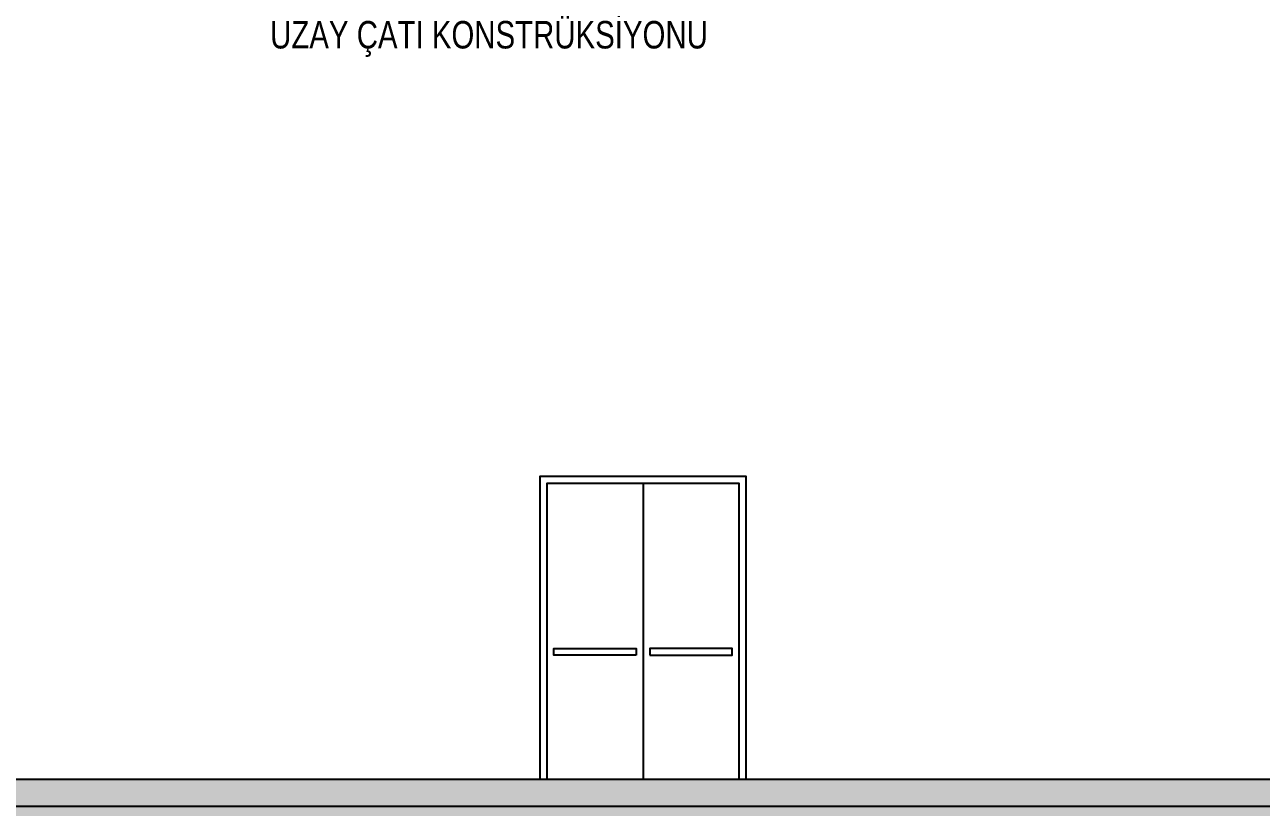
# Model space of a CAD drawing. Header units: centimetres. Extents: x 77182 to 116086, y 20619 to 33555.
# Drawn here: x 94665 to 95565, y 21920 to 22489 of the extents above; entities that cross this region are included whole.
import ezdxf
from ezdxf import colors
from ezdxf.entities.mleader import LeaderData, LeaderLine
from ezdxf.math import Vec2, Vec3

# ---------------------------------------------------------------- set-up
doc = ezdxf.new("R2010")
doc.units = ezdxf.units.CM
doc.header["$LTSCALE"] = 100
for name, color, linetype in [('A-ANNO-DIMS', 187, 'Continuous'), ('A-ELEV-03', 251, 'Continuous'), ('S-CONC', 5, 'Continuous'), ('S-HTCH', 8, 'Continuous')]:
    doc.layers.add(name, color=color, linetype=linetype)
doc.styles.add('Fields_100', font='act_simplex.shx', dxfattribs={"width": 0.8, "height": 20})

# ---------------------------------------------------------------- blocks, each defined once
blk = doc.blocks.new('_Dot')
at = {"color": 0, "linetype": 'ByBlock', "lineweight": -2}
blk.add_line((-0.5, 0), (-1, 0), dxfattribs=at)
at = {"color": 0, "linetype": 'ByBlock', "const_width": 0.5}
blk.add_lwpolyline([(-0.25, 0, 1), (0.25, 0, 1)], format="xyb", close=True, dxfattribs=at)

msp = doc.modelspace()

# ---------------------------------------------------------------- hatches: boundary and pattern name
at = {"layer": 'S-HTCH'}
h = msp.add_hatch(dxfattribs=at)
h.set_pattern_fill('ANSI33', color=256, style=0)
h.set_pattern_definition([(45, (84445.261, 23206.629), (-4.490128, 4.490128), []), (45, (84449.7513, 23206.629), (-4.490128, 4.490128), [3.175, -1.5875])])
h.paths.add_polyline_path([(109909.7, 21920.39), (109909.7, 21940.39), (94019.7, 21940.39), (94019.7, 21920.39)])
h.paths.add_polyline_path([(109909.7, 21940.39), (109909.7, 21920.39), (111808.2, 21920.39), (111808.2, 21940.39)])
h = msp.add_hatch(dxfattribs=at)
h.set_pattern_fill('AR-CONC', color=256, scale=0.1, style=0)
h.set_pattern_definition([(50, (-37297.674, 23541.89), (18.2184669, -1.5939086), [1.905, -20.955]), (355, (-37297.674, 23541.89), (-3.5243421, 19.1056845), [1.524, -16.7640584]), (100.451445, (-37296.156, 23541.757), (14.6941247, 17.5117752), [1.6190009, -17.8090245]), (46.1842, (-37297.674, 23546.97), (27.107904, -4.2042328), [2.8575, -31.4325]), (96.635558, (-37295.415, 23546.62), (23.7404134, 24.7426125), [2.4285023, -26.713561]), (351.184151, (-37297.674, 23546.97), (23.7404134, 24.7426125), [2.2859967, -25.145973]), (21, (-37295.134, 23545.7), (15.1614391, -10.2265198), [1.905, -20.955]), (326, (-37295.134, 23545.7), (6.1802028, 18.4187966), [1.524, -16.764]), (71.451445, (-37293.87, 23544.848), (21.341642, 8.1922769), [1.6190009, -17.8089938]), (37.5, (-37297.674, 23541.89), (0.30886033, 8.4555039), [0, -16.5608, 0, -17.018, 0, -16.8275]), (7.5, (-37297.674, 23541.89), (6.68196625, 10.0180575), [0, -9.7028, 0, -16.1798, 0, -6.4135]), (327.5, (-37303.3384, 23541.89), (13.55905952, -0.5728744), [0, -6.35, 0, -19.812, 0, -26.289]), (317.5, (-37305.878, 23541.89), (14.8129181, 2.5426491), [0, -8.255, 0, -13.1572, 0, -18.669])])
h.paths.add_polyline_path([(111782.7, 21920.39), (94019.7, 21920.39), (94019.7, 21910.39), (111782.7, 21910.39)])

# ---------------------------------------------------------------- linework, layer by layer
at = {"layer": 'A-ELEV-03'}
msp.add_line((95114.7, 22155.39), (95114.7, 21940.39), dxfattribs=at)
for points in [[(95189.7, 21940.39), (95189.7, 22160.39), (95039.7, 22160.39), (95039.7, 21940.39)], [(95184.7, 21940.39), (95184.7, 22155.39), (95044.7, 22155.39), (95044.7, 21940.39)]]:
    msp.add_lwpolyline(points, dxfattribs=at)
for points in [[(95109.7, 22030.39), (95049.7, 22030.39), (95049.7, 22035.39), (95109.7, 22035.39)], [(95119.7, 22030.39), (95179.7, 22030.39), (95179.7, 22035.39), (95119.7, 22035.39)]]:
    msp.add_lwpolyline(points, close=True, dxfattribs=at)
at = {"layer": 'S-CONC'}
msp.add_lwpolyline([(109909.7, 21920.39), (94019.7, 21920.39), (94019.7, 21940.39), (109909.7, 21940.39)], dxfattribs=at)

# ---------------------------------------------------------------- leaders
at = {"layer": 'A-ANNO-DIMS'}
ml = msp.add_multileader_mtext('Standard', dxfattribs=at)
ml.set_content('BOYALI GLV ÇELİK \\PUZAY ÇATI KONSTRÜKSİYONU', color=50, style='Fields_100')
ml.set_leader_properties(color=256)
ml.set_arrow_properties(name='DOT')
ml.build(insert=Vec2(0, 0))
ml.multileader.update_dxf_attribs({"dogleg_length": 10, "arrow_head_size": 6})
ctx = ml.context
ctx.base_point, ctx.char_height, ctx.arrow_head_size, ctx.landing_gap_size, ctx.plane_origin = Vec3(94833.32, 22513.23), 20, 6, 10, Vec3(95277.96, 22638.01)
notes = []
notes.append((ctx, [(0, (1, 1, 0), (94823.32, 22513.23), (1, 0), 10, [(0, [(94823.32, 22560.07)], 0, [])])]))
ctx.mtext.insert, ctx.mtext.flow_direction = Vec3(94843.32, 22525.14), 5
for ctx, leaders in notes:
    for number, flags, end, landing, length, lines in leaders:
        leader = LeaderData()
        leader.index, (leader.has_last_leader_line, leader.has_dogleg_vector, leader.attachment_direction) = number, flags
        leader.last_leader_point, leader.dogleg_vector, leader.dogleg_length = Vec3(end), Vec3(landing), length
        for number, points, colour, breaks in lines:
            line = LeaderLine()
            line.index, line.vertices, line.color, line.breaks = number, Vec3.list(points), colors.encode_raw_color(colour), breaks
            leader.lines.append(line)
        ctx.leaders.append(leader)

doc.saveas('drawing.dxf')
